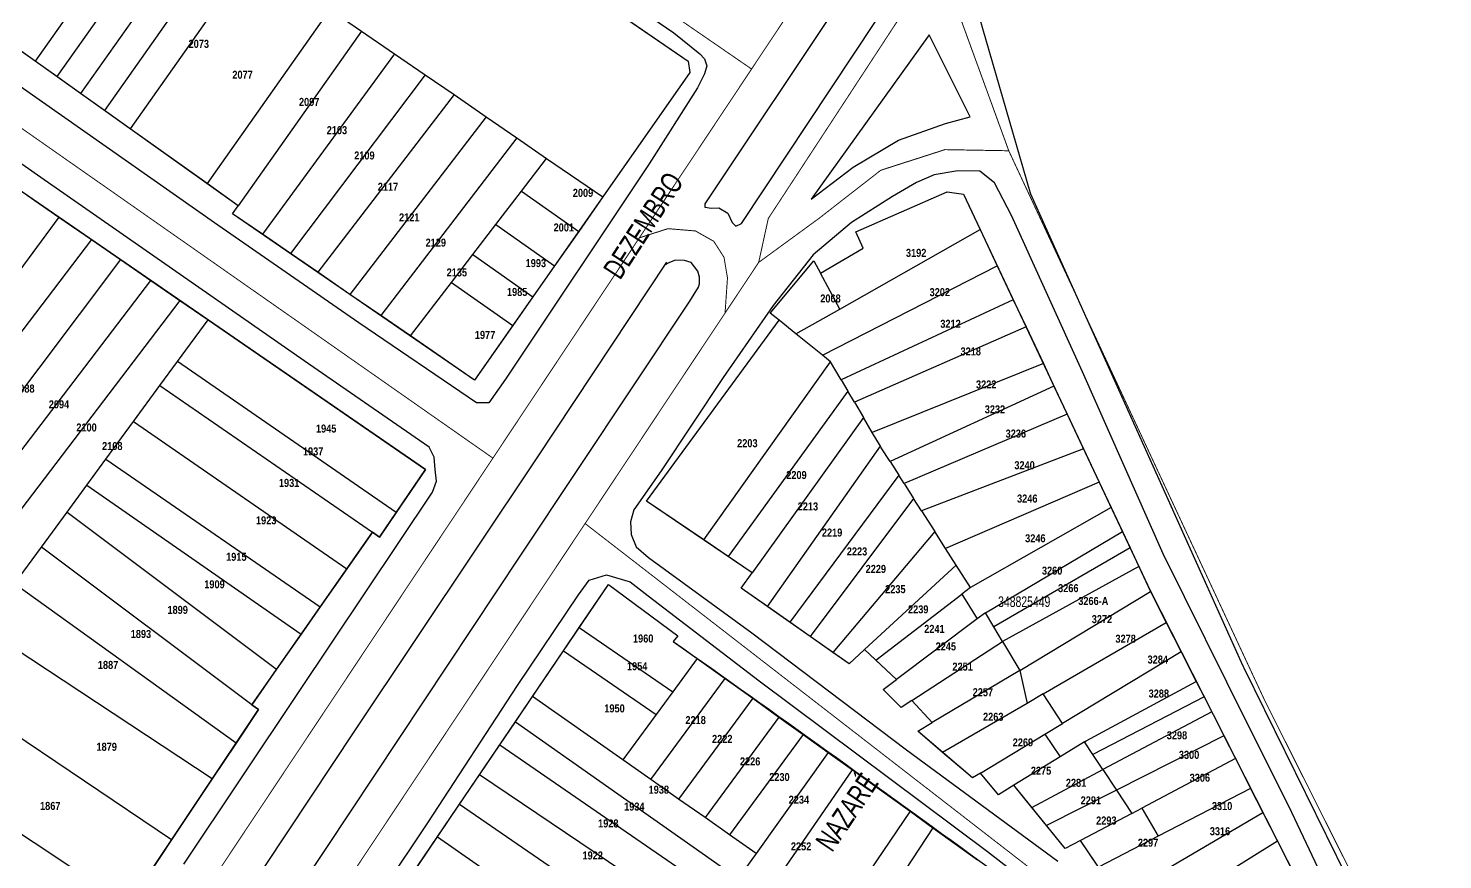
# Model space of a CAD drawing. Extents: x 203136 to 205923, y 4839890 to 4842982.
# Drawn here: x 205272.8 to 205537.9, y 4841577 to 4841732.7 of the extents above; entities that cross this region are included whole.
import ezdxf
from ezdxf.enums import TextEntityAlignment as Align

# ---------------------------------------------------------------- set-up
doc = ezdxf.new("R2010")
doc.units = 0
doc.header["$LTSCALE"] = 1.5
doc.header["$MEASUREMENT"] = 0
for name, color, linetype in [('CD_MALHA_LOTES', 40, 'CONTINUOUS'), ('CD_TXT_QUADRA', 7, 'CONTINUOUS'), ('LM-LIM-SETOR-FISCAL', 7, 'CONTINUOUS'), ('RU-QUADRAS', 210, 'CONTINUOUS'), ('SV-EIXO-RUA-PAV', 20, 'CONTINUOUS'), ('SV-RUA-PAVIM-S-GUIA-C-GUIA', 7, 'CONTINUOUS'), ('SV-TXT-RUA-N-PAV-S-GUIA-C-GUIA', 7, 'CONTINUOUS'), ('SV-TXT-RUA-PAV-S-GUIA-C-GUIA', 7, 'CONTINUOUS'), ('Th_NmrPort', 1, 'CONTINUOUS')]:
    doc.layers.add(name, color=color, linetype=linetype)
doc.styles.add('3488-25-2D_TXT$0$ARIAL', font='ARIAL.TTF')
doc.styles.add('ARIAL', font='ARIAL.TTF')
doc.styles.get("Standard").update_dxf_attribs({"font": 'swisscbo.ttf'})
doc.linetypes.add('Limite', pattern='A,20,-3,[130,ltypeshp.shx,S=6.35,R=0,X=0,Y=0],-3,20', length=46)

msp = doc.modelspace()

# ---------------------------------------------------------------- linework, layer by layer
at = {"layer": 'CD_MALHA_LOTES', "linetype": 'Continuous'}
for p, q in [((205274.65, 4841810.17), (205396.49, 4841726.57)), ((205296.72, 4841758.69), (205274.06, 4841726.61)), ((205300.84, 4841755.86), (205278.13, 4841723.71)), ((205305.34, 4841752.77), (205282.58, 4841720.55)), ((205309.87, 4841749.66), (205287.05, 4841717.36)), ((205314.74, 4841746.31), (205291.87, 4841713.93)), ((205329.34, 4841736.28), (205306.3, 4841703.66)), ((205329.34, 4841736.28), (205335.25, 4841732.22)), ((205335.25, 4841732.22), (205312.14, 4841699.5)), ((205335.25, 4841732.22), (205341.45, 4841727.97)), ((205274.06, 4841726.61), (205269.75, 4841729.68)), ((205341.45, 4841727.97), (205316.67, 4841694.16)), ((205341.45, 4841727.97), (205347.21, 4841724.01)), ((205278.13, 4841723.71), (205274.06, 4841726.61)), ((205396.49, 4841726.57), (205396.81, 4841724.44)), ((205282.58, 4841720.55), (205278.13, 4841723.71)), ((205347.21, 4841724.01), (205321.95, 4841690.54)), ((205347.21, 4841724.01), (205352.59, 4841720.32)), ((205396.81, 4841724.44), (205380.48, 4841701.16)), ((205287.05, 4841717.36), (205282.58, 4841720.55)), ((205352.59, 4841720.32), (205327.04, 4841687.05)), ((205352.59, 4841720.32), (205358.61, 4841716.18)), ((205291.87, 4841713.93), (205287.05, 4841717.36)), ((205358.61, 4841716.18), (205333.06, 4841682.91)), ((205358.61, 4841716.18), (205364.39, 4841712.21)), ((205306.3, 4841703.66), (205291.87, 4841713.93)), ((205364.39, 4841712.21), (205338.84, 4841678.94)), ((205364.39, 4841712.21), (205369.95, 4841708.39)), ((205365.22, 4841702.23), (205369.95, 4841708.39)), ((205369.95, 4841708.39), (205380.48, 4841701.16)), ((205312.14, 4841699.5), (205306.3, 4841703.66)), ((205272.58, 4841701.47), (205278.53, 4841697.37)), ((205360.42, 4841695.97), (205365.22, 4841702.23)), ((205365.22, 4841702.23), (205375.96, 4841694.71)), ((205380.48, 4841701.16), (205375.96, 4841694.71)), ((205427.9, 4841694.63), (205445.02, 4841702.14)), ((205445.02, 4841702.14), (205448.11, 4841701.69)), ((205448.11, 4841701.69), (205451.24, 4841695.06)), ((205311.08, 4841698), (205312.14, 4841699.5)), ((205278.53, 4841697.37), (205235.55, 4841639.38)), ((205278.53, 4841697.37), (205284.63, 4841693.18)), ((205316.67, 4841694.16), (205311.08, 4841698)), ((205356.11, 4841690.36), (205360.42, 4841695.97)), ((205360.42, 4841695.97), (205371.43, 4841688.26)), ((205284.63, 4841693.18), (205240.9, 4841635.86)), ((205284.63, 4841693.18), (205290.06, 4841689.44)), ((205321.95, 4841690.54), (205316.67, 4841694.16)), ((205375.96, 4841694.71), (205371.43, 4841688.26)), ((205424.9, 4841680.16), (205451.24, 4841695.06)), ((205429.26, 4841691.58), (205427.9, 4841694.63)), ((205451.24, 4841695.06), (205454.43, 4841688.28)), ((205327.04, 4841687.05), (205321.95, 4841690.54)), ((205352.11, 4841685.16), (205356.11, 4841690.36)), ((205356.11, 4841690.36), (205367.38, 4841682.48)), ((205421.29, 4841686.87), (205429.26, 4841691.58)), ((205290.06, 4841689.44), (205246.8, 4841631.97)), ((205290.06, 4841689.44), (205295.76, 4841685.52)), ((205371.43, 4841688.26), (205367.38, 4841682.48)), ((205411.88, 4841679.38), (205420.06, 4841689.17)), ((205420.06, 4841689.17), (205421.29, 4841686.87)), ((205421.66, 4841671.5), (205454.43, 4841688.28)), ((205454.43, 4841688.28), (205457.43, 4841681.9)), ((205258.7, 4841636.94), (205295.76, 4841685.52)), ((205295.76, 4841685.52), (205301.21, 4841681.77)), ((205333.06, 4841682.91), (205327.04, 4841687.05)), ((205344.41, 4841675.12), (205352.11, 4841685.16)), ((205352.11, 4841685.16), (205363.61, 4841677.11)), ((205424.9, 4841680.16), (205421.29, 4841686.87)), ((205338.84, 4841678.94), (205333.06, 4841682.91)), ((205367.38, 4841682.48), (205363.61, 4841677.11)), ((205301.21, 4841681.77), (205264.07, 4841633.08)), ((205301.21, 4841681.77), (205306.5, 4841678.14)), ((205416.67, 4841675.51), (205424.9, 4841680.16)), ((205457.43, 4841681.9), (205425.18, 4841666.9)), ((205457.43, 4841681.9), (205459.82, 4841676.82)), ((205300.77, 4841670.33), (205306.5, 4841678.14)), ((205306.5, 4841678.14), (205347.27, 4841650.1)), ((205344.41, 4841675.12), (205338.84, 4841678.94)), ((205363.61, 4841677.11), (205356.43, 4841666.87)), ((205388.69, 4841644.19), (205413.52, 4841678.05)), ((205413.52, 4841678.05), (205411.88, 4841679.38)), ((205416.67, 4841675.51), (205413.52, 4841678.05)), ((205356.43, 4841666.87), (205344.41, 4841675.12)), ((205421.66, 4841671.5), (205416.67, 4841675.51)), ((205459.82, 4841676.82), (205427.65, 4841662.72)), ((205459.82, 4841676.82), (205463.06, 4841669.94)), ((205297.46, 4841665.83), (205300.77, 4841670.33)), ((205341.76, 4841642.06), (205300.77, 4841670.33)), ((205399.39, 4841636.91), (205423.18, 4841670.28)), ((205423.18, 4841670.28), (205421.66, 4841671.5)), ((205425.18, 4841666.9), (205423.18, 4841670.28)), ((205463.06, 4841669.94), (205431, 4841657.04)), ((205463.06, 4841669.94), (205465.05, 4841665.72)), ((205425.18, 4841666.9), (205426.43, 4841664.77)), ((205292.51, 4841659.09), (205297.46, 4841665.83)), ((205297.46, 4841665.83), (205337.28, 4841638.37)), ((205426.43, 4841664.77), (205403.96, 4841633.81)), ((205427.65, 4841662.72), (205426.43, 4841664.77)), ((205465.05, 4841665.72), (205434.33, 4841651.6)), ((205465.05, 4841665.72), (205467.53, 4841660.45)), ((205427.65, 4841662.72), (205429.34, 4841659.84)), ((205287.35, 4841652.05), (205292.51, 4841659.09)), ((205292.51, 4841659.09), (205332.48, 4841631.52)), ((205429.34, 4841659.84), (205408.48, 4841630.73)), ((205431, 4841657.04), (205429.34, 4841659.84)), ((205467.53, 4841660.45), (205436.98, 4841647.46)), ((205467.53, 4841660.45), (205470.58, 4841653.97)), ((205432.52, 4841654.47), (205431, 4841657.04)), ((205411.37, 4841624.44), (205432.52, 4841654.47)), ((205432.68, 4841654.19), (205432.52, 4841654.47)), ((205434.33, 4841651.6), (205432.68, 4841654.19)), ((205470.58, 4841653.97), (205440.24, 4841642.35)), ((205470.58, 4841653.97), (205473.51, 4841647.75)), ((205283.77, 4841647.17), (205287.35, 4841652.05)), ((205287.35, 4841652.05), (205327.48, 4841624.37)), ((205434.33, 4841651.6), (205435.95, 4841649.07)), ((205347.27, 4841650.1), (205341.76, 4841642.06)), ((205435.95, 4841649.07), (205415.56, 4841621.5)), ((205436.98, 4841647.46), (205435.95, 4841649.07)), ((205280.08, 4841642.15), (205283.77, 4841647.17)), ((205283.77, 4841647.17), (205323.91, 4841619.29)), ((205436.98, 4841647.46), (205438.75, 4841644.68)), ((205473.51, 4841647.75), (205444.72, 4841635.34)), ((205473.51, 4841647.75), (205475.75, 4841642.98)), ((205399.39, 4841636.91), (205388.69, 4841644.19)), ((205438.75, 4841644.68), (205419.36, 4841618.84)), ((205440.24, 4841642.35), (205438.75, 4841644.68)), ((205475.75, 4841642.98), (205449.42, 4841627.99)), ((205475.75, 4841642.98), (205477.87, 4841638.49)), ((205275.26, 4841635.59), (205280.08, 4841642.15)), ((205280.08, 4841642.15), (205319.33, 4841612.73)), ((205341.76, 4841642.06), (205338.61, 4841637.45)), ((205440.24, 4841642.35), (205442.7, 4841638.51)), ((205337.28, 4841638.37), (205332.48, 4841631.52)), ((205338.61, 4841637.45), (205337.28, 4841638.37)), ((205442.7, 4841638.51), (205423.62, 4841615.86)), ((205444.72, 4841635.34), (205442.7, 4841638.51)), ((205452.23, 4841623.29), (205477.87, 4841638.49)), ((205477.87, 4841638.49), (205479.31, 4841635.43)), ((205270.19, 4841628.69), (205275.26, 4841635.59)), ((205314.66, 4841606.06), (205275.26, 4841635.59)), ((205403.96, 4841633.81), (205399.39, 4841636.91)), ((205446.73, 4841632.2), (205444.72, 4841635.34)), ((205479.31, 4841635.43), (205453.79, 4841620.66)), ((205479.31, 4841635.43), (205480.95, 4841631.95)), ((205408.48, 4841630.73), (205403.96, 4841633.81)), ((205429.56, 4841616.38), (205446.73, 4841632.2)), ((205449.42, 4841627.99), (205446.73, 4841632.2)), ((205332.48, 4841631.52), (205327.48, 4841624.37)), ((205406.44, 4841627.89), (205408.48, 4841630.73)), ((205480.95, 4841631.95), (205455.43, 4841617.89)), ((205480.95, 4841631.95), (205483.17, 4841627.24)), ((205311.73, 4841598.87), (205270.19, 4841628.69)), ((205376.08, 4841620.52), (205381.53, 4841628.54)), ((205381.53, 4841628.54), (205394.54, 4841618.95)), ((205411.37, 4841624.44), (205406.44, 4841627.89)), ((205431.65, 4841614.42), (205447.78, 4841626.73)), ((205449.42, 4841627.99), (205447.78, 4841626.73)), ((205447.78, 4841626.73), (205450.66, 4841622.11)), ((205458.63, 4841612.49), (205483.17, 4841627.24)), ((205483.17, 4841627.24), (205486.11, 4841621.47)), ((205327.48, 4841624.37), (205323.91, 4841619.29)), ((205415.56, 4841621.5), (205411.37, 4841624.44)), ((205307.26, 4841592.16), (205260.7, 4841622.82)), ((205419.36, 4841618.84), (205415.56, 4841621.5)), ((205450.66, 4841622.11), (205435.52, 4841610.79)), ((205452.23, 4841623.29), (205450.66, 4841622.11)), ((205453.79, 4841620.66), (205452.23, 4841623.29)), ((205463.04, 4841608.07), (205486.11, 4841621.47)), ((205486.11, 4841621.47), (205488.92, 4841615.95)), ((205323.91, 4841619.29), (205319.33, 4841612.73)), ((205373.11, 4841616.14), (205376.08, 4841620.52)), ((205376.08, 4841620.52), (205393.61, 4841608.47)), ((205394.54, 4841618.95), (205393.7, 4841617.91)), ((205423.62, 4841615.86), (205419.36, 4841618.84)), ((205455.43, 4841617.89), (205453.79, 4841620.66)), ((205367.33, 4841607.61), (205373.11, 4841616.14)), ((205373.11, 4841616.14), (205390.47, 4841604.21)), ((205393.7, 4841617.91), (205398.19, 4841614.7)), ((205429.56, 4841616.38), (205426.68, 4841613.72)), ((205431.65, 4841614.42), (205429.56, 4841616.38)), ((205438.39, 4841606.86), (205455.43, 4841617.89)), ((205455.43, 4841617.89), (205458.63, 4841612.49)), ((205398.19, 4841614.7), (205393.61, 4841608.47)), ((205398.19, 4841614.7), (205403.39, 4841610.96)), ((205426.68, 4841613.72), (205423.62, 4841615.86)), ((205435.52, 4841610.79), (205431.65, 4841614.42)), ((205488.92, 4841615.95), (205466.65, 4841602.52)), ((205488.92, 4841615.95), (205491.72, 4841610.43)), ((205319.33, 4841612.73), (205314.66, 4841606.06)), ((205389.48, 4841592.05), (205403.39, 4841610.96)), ((205403.39, 4841610.96), (205408.58, 4841607.25)), ((205433.02, 4841608.92), (205435.52, 4841610.79)), ((205458.63, 4841612.49), (205442.19, 4841602.7)), ((205458.63, 4841612.49), (205460.01, 4841606.31)), ((205393.61, 4841608.47), (205390.47, 4841604.21)), ((205436.38, 4841605.56), (205433.02, 4841608.92)), ((205471.08, 4841599.28), (205491.72, 4841610.43)), ((205491.72, 4841610.43), (205493.19, 4841607.55)), ((205314.66, 4841606.06), (205315.91, 4841605.13)), ((205364.1, 4841602.86), (205367.33, 4841607.61)), ((205384.24, 4841595.73), (205367.33, 4841607.61)), ((205408.58, 4841607.25), (205394.7, 4841588.38)), ((205408.58, 4841607.25), (205413.49, 4841603.73)), ((205438.39, 4841606.86), (205436.38, 4841605.56)), ((205442.19, 4841602.7), (205438.39, 4841606.86)), ((205460.01, 4841606.31), (205444.18, 4841597.12)), ((205463.04, 4841608.07), (205460.01, 4841606.31)), ((205466.65, 4841602.52), (205463.04, 4841608.07)), ((205493.19, 4841607.55), (205472.35, 4841596.73)), ((205493.19, 4841607.55), (205494.62, 4841604.74)), ((205299.65, 4841580.76), (205264.86, 4841604.18)), ((205315.91, 4841605.13), (205311.73, 4841598.87)), ((205361.15, 4841598.51), (205364.1, 4841602.86)), ((205364.1, 4841602.86), (205405.88, 4841573.51)), ((205390.47, 4841604.21), (205384.24, 4841595.73)), ((205413.49, 4841603.73), (205399.65, 4841584.91)), ((205413.49, 4841603.73), (205418.05, 4841600.45)), ((205494.62, 4841604.74), (205474.22, 4841593.91)), ((205494.62, 4841604.74), (205496.91, 4841600.22)), ((205418.05, 4841600.45), (205404.24, 4841581.68)), ((205418.05, 4841600.45), (205422.72, 4841597.1)), ((205439.51, 4841601.1), (205442.19, 4841602.7)), ((205444.18, 4841597.12), (205439.51, 4841601.1)), ((205451.25, 4841593.24), (205463.32, 4841600.51)), ((205463.32, 4841600.51), (205466.65, 4841602.52)), ((205463.32, 4841600.51), (205466.23, 4841596.3)), ((205496.91, 4841600.22), (205476.79, 4841590.04)), ((205496.91, 4841600.22), (205499.09, 4841595.95)), ((205311.73, 4841598.87), (205307.26, 4841592.16)), ((205357.37, 4841592.95), (205361.15, 4841598.51)), ((205361.15, 4841598.51), (205403.16, 4841569.71)), ((205470.78, 4841599.1), (205466.23, 4841596.3)), ((205470.78, 4841599.1), (205471.08, 4841599.28)), ((205472.35, 4841596.73), (205470.78, 4841599.1)), ((205389.48, 4841592.05), (205384.24, 4841595.73)), ((205422.72, 4841597.1), (205409.22, 4841578.19)), ((205422.72, 4841597.1), (205427.29, 4841593.83)), ((205449.77, 4841592.35), (205444.18, 4841597.12)), ((205466.23, 4841596.3), (205457.53, 4841590.96)), ((205474.22, 4841593.91), (205472.35, 4841596.73)), ((205499.09, 4841595.95), (205481.54, 4841586.7)), ((205499.09, 4841595.95), (205501.92, 4841590.38)), ((205353.63, 4841587.44), (205357.37, 4841592.95)), ((205399.5, 4841564.58), (205357.37, 4841592.95)), ((205400.58, 4841555.16), (205427.29, 4841593.83)), ((205427.29, 4841593.83), (205438.07, 4841586.1)), ((205451.25, 4841593.24), (205449.77, 4841592.35)), ((205454.63, 4841589.18), (205451.25, 4841593.24)), ((205460.89, 4841586.83), (205474.22, 4841593.91)), ((205474.22, 4841593.91), (205476.79, 4841590.04)), ((205291.49, 4841568.53), (205256.11, 4841591.94)), ((205307.26, 4841592.16), (205299.65, 4841580.76)), ((205394.7, 4841588.38), (205389.48, 4841592.05)), ((205457.53, 4841590.96), (205454.63, 4841589.18)), ((205460.89, 4841586.83), (205457.53, 4841590.96)), ((205476.79, 4841590.04), (205463.68, 4841583.41)), ((205476.79, 4841590.04), (205479.65, 4841585.71)), ((205501.92, 4841590.38), (205484.59, 4841581.42)), ((205501.92, 4841590.38), (205504.23, 4841585.84)), ((205349.49, 4841581.33), (205353.63, 4841587.44)), ((205353.63, 4841587.44), (205390.55, 4841562.05)), ((205399.65, 4841584.91), (205394.7, 4841588.38)), ((205404.24, 4841581.68), (205399.65, 4841584.91)), ((205438.07, 4841586.1), (205404.09, 4841535.95)), ((205438.07, 4841586.1), (205442.37, 4841583.02)), ((205463.68, 4841583.41), (205460.89, 4841586.83)), ((205479.65, 4841585.71), (205470.01, 4841580.63)), ((205477.21, 4841570.04), (205504.23, 4841585.84)), ((205479.65, 4841585.71), (205481.54, 4841586.7)), ((205481.54, 4841586.7), (205484.59, 4841581.42)), ((205504.23, 4841585.84), (205506.94, 4841580.52)), ((205409.22, 4841578.19), (205404.24, 4841581.68)), ((205442.37, 4841583.02), (205405.37, 4841526.95)), ((205442.37, 4841583.02), (205450.74, 4841577.01)), ((205467.16, 4841579.13), (205463.68, 4841583.41)), ((205299.65, 4841580.76), (205291.49, 4841568.53)), ((205345.85, 4841575.96), (205349.49, 4841581.33)), ((205349.49, 4841581.33), (205369.65, 4841567.29)), ((205470.01, 4841580.63), (205467.16, 4841579.13)), ((205473.4, 4841575.63), (205470.01, 4841580.63)), ((205484.59, 4841581.42), (205473.4, 4841575.63)), ((205506.94, 4841580.52), (205481.05, 4841564.39)), ((205506.94, 4841580.52), (205509.64, 4841575.2)), ((205409.22, 4841578.19), (205405.88, 4841573.51))]:
    msp.add_line(p, q, dxfattribs=at)
msp.add_point((205451.25, 4841593.24), dxfattribs=at)
at = {"layer": 'LM-LIM-SETOR-FISCAL', "linetype": 'Limite', "ltscale": 0.1, "flags": 128}
msp.add_lwpolyline([(203469.377234, 4841362.89061, 0.25, 0.25, 0), (203519.491753, 4841421.251163, 0.25, 0.25, 0), (203539.040039, 4841445.453803, 0.25, 0.25, 0), (203552.611299, 4841461.387824, 0.25, 0.25, 0), (203566.238133, 4841484.68956, 0.25, 0.25, 0), (203609.99, 4841529.19, 0.25, 0.25, 0), (203632, 4841555.03, 0.25, 0.25, 0), (203660.44, 4841587.64, 0.25, 0.25, 0), (203674.06, 4841602.04, 0.25, 0.25, 0), (203710.04, 4841645.13, 0.25, 0.25, 0), (203742.06, 4841682.63, 0.25, 0.25, 0), (203749.59, 4841692.3, 0.25, 0.25, 0), (203765.8, 4841714.59, 0.25, 0.25, 0), (203770.437717, 4841723.305383, 0.25, 0.25, 0), (203714.413653, 4841762.64358, 0.25, 0.25, 0), (203723.585168, 4841777.541949, 0.25, 0.25, 0), (203744.064325, 4841808.260684, 0.25, 0.25, 0), (203754.769339, 4841823.620052, 0.25, 0.25, 0), (203763.612611, 4841832.928759, 0.25, 0.25, 0), (203773.572638, 4841842.432366, 0.25, 0.25, 0), (203784.091768, 4841852.942481, 0.25, 0.25, 0), (203799.86552, 4841866.904972, 0.25, 0.25, 0), (203809.371409, 4841877.624378, 0.25, 0.25, 0), (203820.293068, 4841888.950542, 0.25, 0.25, 0), (203834.046268, 4841882.073942, 0.25, 0.25, 0), (204046.7661, 4842201.182221, 0.25, 0.25, 0), (204178.512752, 4842399.235913, 0.25, 0.25, 0), (204339.269682, 4842642.311478, 0.25, 0.25, 0), (204394.703106, 4842727.956118, 0.25, 0.25, 0), (204455.679872, 4842818.312599, 0.25, 0.25, 0), (204552.409898, 4842958.280115, 0.18, 0.18, 0), (204552.411197, 4842958.281995, 0.25, 0.25, 0), (204552.409898, 4842958.280115, 0.25, 0.25, 0), (204552.41, 4842958.28, 0.25, 0.25, 0), (204636.88, 4842865.48, 0.25, 0.25, 0), (204802.20702, 4842671.508044, 0.25, 0.25, 0), (204837.727029, 4842630.149129, 0.25, 0.25, 0), (205008.271732, 4842430.409897, 0.25, 0.25, 0), (205138.673959, 4842279.328213, 0.25, 0.25, 0), (205174.437256, 4842238.699161, 0.25, 0.25, 0), (205203.631784, 4842204.152303, 0.25, 0.25, 0), (205240.124945, 4842163.766539, 0.25, 0.25, 0), (205267.85, 4842136.34, 0.25, 0.25, 0), (205295.915353, 4842071.881893, 0.25, 0.25, 0), (205307.647026, 4842046.742594, 0.25, 0.25, 0), (205351.13, 4841954.04, 0.25, 0.25, 0), (205379.26, 4841896.27, 0.25, 0.25, 0), (205405.061808, 4841844.580735, 0.25, 0.25, 0), (205438.77, 4841777.24, 0.25, 0.25, 0), (205460.65, 4841701.79, 0.25, 0.25, 0), (205500.37, 4841613.55, 0.25, 0.25, 0), (205574.15, 4841463.73, 0.25, 0.25, 0), (205576.19, 4841458.65, 0.25, 0.25, 0), (205586.52, 4841433.19, 0.25, 0.25, 0), (205615.29, 4841364.14, 0.25, 0.25, 0), (205647.73668, 4841231.470751, 0.25, 0.25, 0), (205655.460047, 4841210.753747, 0.25, 0.25, 0), (205675.209194, 4841159.41187, 0.25, 0.25, 0), (205690.04619, 4841124.071091, 0.25, 0.25, 0), (205704.679922, 4841088.324092, 0.25, 0.25, 0), (205713.35, 4841065.22, 0.25, 0.25, 0), (205719.94, 4841049.35, 0.25, 0.25, 0), (205719.957412, 4841049.304741, 0, 0, 0), (205790.360912, 4840892.191443, 0, 0, 0)], format="xyseb", dxfattribs=at)
at = {"layer": 'RU-QUADRAS', "color": 6, "linetype": 'Continuous'}
for points in [[(205161.93, 4841603.78), (205267.25, 4841533.03), (205268.84, 4841533.03), (205281.07, 4841550.18), (205279.81, 4841551.02), (205315.91, 4841605.13), (205314.66, 4841606.06), (205337.28, 4841638.37), (205338.61, 4841637.45), (205347.27, 4841650.1), (205092.69, 4841825.19), (205062.61, 4841779.86), (205063.88, 4841775.56), (205191.01, 4841693.15), (205182.52, 4841680.39), (205053.5, 4841765.16), (205011.03, 4841703.56), (205137.55, 4841620.14), (205159.26, 4841650.68), (205161.7, 4841649.13), (205140.9, 4841617.9)], [(205232, 4841756.55), (205270.54, 4841812.99), (205396.49, 4841726.57), (205396.81, 4841724.44), (205356.43, 4841666.87), (205311.08, 4841698), (205312.14, 4841699.5)]]:
    msp.add_lwpolyline(points, close=True, dxfattribs=at)
msp.add_lwpolyline([(205481.05, 4841564.39), (205470.01, 4841580.63), (205467.16, 4841579.13), (205457.53, 4841590.96), (205454.63, 4841589.18), (205451.25, 4841593.24), (205449.77, 4841592.35), (205439.51, 4841601.1), (205442.19, 4841602.7), (205438.39, 4841606.86), (205436.38, 4841605.56), (205433.02, 4841608.92), (205435.52, 4841610.79), (205429.56, 4841616.38), (205426.68, 4841613.72), (205406.44, 4841627.89), (205408.48, 4841630.73), (205388.69, 4841644.19), (205413.52, 4841678.05), (205411.88, 4841679.38), (205420.06, 4841689.17), (205421.29, 4841686.87), (205429.26, 4841691.58), (205427.9, 4841694.63), (205445.02, 4841702.14), (205448.11, 4841701.69), (205483.06, 4841627.46), (205520.57, 4841553.71)], dxfattribs=at)
msp.add_lwpolyline([(205303.37, 4841512.46), (205303.89, 4841514.14), (205381.53, 4841628.54), (205394.54, 4841618.95), (205393.7, 4841617.91, -0.0061393209), (205508.07, 4841534.95), (205523.12, 4841543.9), (205525.91, 4841538.93), (205511.96, 4841530.26), (205502.05, 4841518.03), (205506.42, 4841510.98), (205480.14, 4841477.14), (205473.99, 4841481.49), (205434.11, 4841422.75), (205402.26, 4841444.33), (205441.5, 4841503.16), (205429.68, 4841510.95), (205392, 4841450.59), (205345.02, 4841484), (205391.63, 4841551.99), (205386.23, 4841555.75), (205339.22, 4841487.18), (205304.72, 4841509.95, -0.2536443166)], format="xyb", close=True, dxfattribs=at)
at = {"layer": 'SV-EIXO-RUA-PAV', "const_width": 0.18, "flags": 128}
for points in [[(205139.49, 4841909.86), (205271.86, 4841818.91), (205275.06, 4841816.72), (205408.37, 4841725.12)], [(205092.47, 4841839.22), (205223.49, 4841747.61), (205359.88, 4841652.24)], [(204958.77, 4841049.34), (204993.9, 4841102.15), (204998.39, 4841108.91), (205087.2, 4841242.39), (205125.3, 4841299.86), (205134.69, 4841313.91), (205164.42, 4841358.45), (205178.37, 4841379.43), (205192.49, 4841400.64), (205270.64, 4841518.11), (205359.88, 4841652.24), (205387.33, 4841693.5), (205408.37, 4841725.12), (205417.95, 4841739.52), (205419.07, 4841745.84), (205438.77, 4841777.24)], [(205438.77, 4841777.24), (205439.68, 4841765.61), (205443.42, 4841745.88), (205456.58, 4841709.81), (205504.59, 4841606.78), (205530.79, 4841554.64), (205533.51, 4841549.58), (205536.61, 4841543.83), (205557.12, 4841498.66), (205561.14, 4841488.84), (205565.89, 4841477.27), (205614.43, 4841363.94), (205621.03, 4841345.3), (205622.65, 4841328.16), (205628.21, 4841291.58), (205631.29, 4841278.03)], [(205443.42, 4841745.88), (205439.6, 4841740.05), (205411.5, 4841697.12), (205409.7, 4841688.9), (205403.4, 4841679.42), (205377.16, 4841639.99), (205288.24, 4841506.37), (205210.67, 4841389.8), (205196.08, 4841367.87), (205180.54, 4841344.52), (205108.81, 4841236.73), (205101.98, 4841226.46), (205015.95, 4841097.18), (205011.47, 4841090.45), (204984.12, 4841049.34)], [(205409.7, 4841688.9), (205421.01, 4841697.15), (205432.59, 4841706.16), (205444.61, 4841710.02), (205456.58, 4841709.81)], [(205387.33, 4841693.5), (205392.69, 4841695.22), (205397.84, 4841694.79), (205401.27, 4841692.86), (205403.2, 4841689.86), (205403.85, 4841686), (205403.4, 4841679.42)], [(205530.79, 4841554.64), (205507.39, 4841542.23), (205503.28, 4841542.47), (205494.1, 4841549.48), (205377.16, 4841639.99)]]:
    msp.add_lwpolyline(points, dxfattribs=at)
at = {"layer": 'SV-RUA-PAVIM-S-GUIA-C-GUIA'}
for points in [[(205301.97, 4841576.19), (205323.46, 4841608.37), (205348.53, 4841645.85), (205349.31, 4841647.9), (205349.07, 4841650.12), (205348.84, 4841652.41), (205347.9, 4841654.28), (205324.51, 4841670.49), (205275.15, 4841704.82), (205234.8, 4841733.08), (205197.3, 4841759), (205144.95, 4841795.42), (205112.48, 4841818.3), (205097.1, 4841828.75), (205093.7, 4841829.87), (205091.92, 4841829.71), (205089.92, 4841828.04), (205086.77, 4841823.75), (205071.31, 4841800.44)], [(205271.05, 4841814.98), (205311.52, 4841787.98), (205339.62, 4841768.91), (205376.32, 4841743.9), (205393.78, 4841731.92), (205398.7, 4841727.98), (205399.57, 4841727.05), (205399.99, 4841725.7), (205399.57, 4841724.2), (205398.26, 4841721.61), (205389.19, 4841707.35), (205362.24, 4841667.01), (205359.14, 4841662.57), (205356.79, 4841662.57), (205334.77, 4841677.61), (205308.33, 4841695.86), (205253.83, 4841733.99), (205235.07, 4841747.16), (205228.48, 4841751.87)], [(205425.27, 4841738.42), (205399.6, 4841699.89)], [(205406.45, 4841696.18), (205431.58, 4841734.01)], [(205441.67, 4841731.51), (205419.52, 4841700.74)], [(205444.74, 4841714.93), (205449.33, 4841716.15), (205441.67, 4841731.51)], [(205419.52, 4841700.74), (205427.43, 4841706.76), (205435.94, 4841711.82), (205444.74, 4841714.93)], [(205514.59, 4841575.45), (205509.07, 4841587.08), (205501.48, 4841602.24), (205485.54, 4841634.32), (205470.4, 4841668.38), (205457.12, 4841697.67), (205453.88, 4841703.81), (205451.18, 4841705.99), (205447.04, 4841706.04), (205442.58, 4841705.28), (205439.31, 4841703.89), (205434.76, 4841701.24), (205427.07, 4841696.37), (205419.92, 4841690.33), (205412.41, 4841680.81), (205403.03, 4841667.33), (205391.4, 4841649.88), (205386.3, 4841642.57), (205385.7, 4841640.32), (205385.79, 4841637.91), (205386.76, 4841635.63), (205389.06, 4841633.65), (205408.4, 4841619.49), (205437.4, 4841597.58), (205465.79, 4841576.76)], [(205399.6, 4841699.89), (205399.63, 4841699.25), (205400.86, 4841699.07), (205402.26, 4841699.11), (205403.89, 4841698.11), (205404.76, 4841696.39), (205405.4, 4841695.71)], [(205405.4, 4841695.71), (205406.45, 4841696.18)], [(205392.44, 4841688.92), (205368.12, 4841652.31), (205333.96, 4841601.15), (205308.7, 4841563.13), (205284.81, 4841527.2), (205252.19, 4841478.23), (205227.77, 4841441.42), (205200.09, 4841400.29)], [(205398.41, 4841684.24), (205398.61, 4841684.91), (205398.6, 4841686.16), (205398.28, 4841687.25), (205397.07, 4841688.88), (205395.82, 4841689.28), (205394.08, 4841689.3), (205392.96, 4841688.86), (205392.07, 4841688.36)], [(205205.11, 4841394.46), (205206.06, 4841394.93), (205216.84, 4841411.27), (205243.32, 4841451.03), (205278.39, 4841503.39), (205314.97, 4841558.53), (205365.13, 4841634.07), (205396.79, 4841681.65), (205398.41, 4841684.24)], [(205331.53, 4841559.83), (205347.68, 4841583.93), (205364.51, 4841609.63), (205375.95, 4841626.62), (205377.9, 4841629.36), (205381.17, 4841630.37), (205385.59, 4841629.05), (205388.97, 4841626.44), (205409.77, 4841610.5), (205452.59, 4841578.59), (205482.66, 4841555.25)]]:
    msp.add_lwpolyline(points, dxfattribs=at)

# ---------------------------------------------------------------- texts
at = {"layer": 'CD_TXT_QUADRA', "linetype": 'Continuous', "style": 'ARIAL', "width": 0.7}
msp.add_text('348825449', height=2, dxfattribs=at).set_placement((205454.585499, 4841624.351704))
at = {"layer": 'SV-TXT-RUA-N-PAV-S-GUIA-C-GUIA', "style": '3488-25-2D_TXT$0$ARIAL', "width": 0.7}
msp.add_text('VILA          NAZARÉ', height=4, rotation=56, dxfattribs=at).set_placement((205412.646066, 4841562.207965))
at = {"layer": 'SV-TXT-RUA-PAV-S-GUIA-C-GUIA', "style": 'ARIAL', "width": 0.7}
msp.add_text('DEZEMBRO', height=4, rotation=57, dxfattribs=at).set_placement((205383.72, 4841685.45))
at = {"layer": 'Th_NmrPort', "color": 1}
for s, p in [('2073', (205302.838554, 4841729.837271)), ('2077', (205311.038554, 4841724.047271)), ('2097', (205323.528554, 4841718.957271)), ('2103', (205328.728554, 4841713.667271)), ('2109', (205333.878554, 4841708.927271)), ('2117', (205338.298554, 4841703.067271)), ('2009', (205374.858554, 4841701.927271)), ('2121', (205342.288554, 4841697.337271)), ('2001', (205371.258554, 4841695.447271)), ('2129', (205347.258554, 4841692.607271)), ('3192', (205437.308554, 4841690.687271)), ('2135', (205351.208554, 4841687.027271)), ('1993', (205366.018554, 4841688.767271)), ('1985', (205362.518554, 4841683.367271)), ('2068', (205421.248554, 4841682.147271)), ('3202', (205441.738554, 4841683.327271)), ('3212', (205443.748554, 4841677.407271)), ('1977', (205356.498554, 4841675.317271)), ('3218', (205447.538554, 4841672.227271)), ('3222', (205450.438554, 4841666.047271)), ('2088', (205270.138554, 4841665.267271)), ('2094', (205276.628554, 4841662.317271)), ('3232', (205452.078554, 4841661.377271)), ('2100', (205281.788554, 4841657.987271)), ('1945', (205326.718554, 4841657.777271)), ('3236', (205455.988554, 4841656.837271)), ('2108', (205286.618554, 4841654.507271)), ('1937', (205324.268554, 4841653.507271)), ('2203', (205405.668554, 4841655.037271)), ('3240', (205457.628554, 4841650.907271)), ('1931', (205319.768554, 4841647.597271)), ('2209', (205414.868554, 4841649.077271)), ('3246', (205458.138554, 4841644.667271)), ('2213', (205417.018554, 4841643.197271)), ('1923', (205315.468554, 4841640.587271)), ('2219', (205421.548554, 4841638.297271)), ('3246', (205459.648554, 4841637.227271)), ('2223', (205426.218554, 4841634.767271)), ('1915', (205309.868554, 4841633.757271)), ('2229', (205429.748554, 4841631.487271)), ('1909', (205305.778554, 4841628.607271)), ('3260', (205462.798554, 4841631.167271)), ('2235', (205433.408554, 4841627.697271)), ('3266', (205465.828554, 4841627.887271)), ('1899', (205298.878554, 4841623.817271)), ('2239', (205437.698554, 4841623.917271)), ('3266-A', (205469.608554, 4841625.487271)), ('3272', (205472.138554, 4841622.087271)), ('1893', (205291.988554, 4841619.307271)), ('1960', (205386.138554, 4841618.457271)), ('2241', (205440.728554, 4841620.257271)), ('3278', (205476.578554, 4841618.417271)), ('2245', (205442.868554, 4841616.977271)), ('1887', (205285.828554, 4841613.507271)), ('1954', (205385.008554, 4841613.257271)), ('2251', (205446.018554, 4841613.187271)), ('3284', (205482.608554, 4841614.517271)), ('2257', (205449.808554, 4841608.397271)), ('3288', (205482.798554, 4841608.147271)), ('1950', (205380.768554, 4841605.367271)), ('2218', (205395.968554, 4841603.177271)), ('2263', (205451.758554, 4841603.797271)), ('2222', (205400.958554, 4841599.647271)), ('3298', (205486.198554, 4841600.327271)), ('1879', (205285.568554, 4841598.167271)), ('2269', (205457.318554, 4841598.997271)), ('2226', (205406.188554, 4841595.437271)), ('3300', (205488.468554, 4841596.667271)), ('2230', (205411.678554, 4841592.507271)), ('2275', (205460.718554, 4841593.697271)), ('3306', (205490.488554, 4841592.377271)), ('1938', (205389.068554, 4841590.137271)), ('2281', (205467.278554, 4841591.427271)), ('1867', (205274.988554, 4841587.097271)), ('1934', (205384.478554, 4841586.977271)), ('2234', (205415.328554, 4841588.267271)), ('2291', (205470.058554, 4841588.147271)), ('3310', (205494.658554, 4841587.077271)), ('1928', (205379.598554, 4841583.817271)), ('2293', (205472.958554, 4841584.367271)), ('3316', (205494.268554, 4841582.357271)), ('2252', (205415.738554, 4841579.527271)), ('2297', (205480.778554, 4841580.207271)), ('1922', (205376.678554, 4841577.817271))]:
    msp.add_text(s, height=1.5, dxfattribs=at).set_placement(p, align=Align.MIDDLE_LEFT)

doc.saveas('drawing.dxf')
